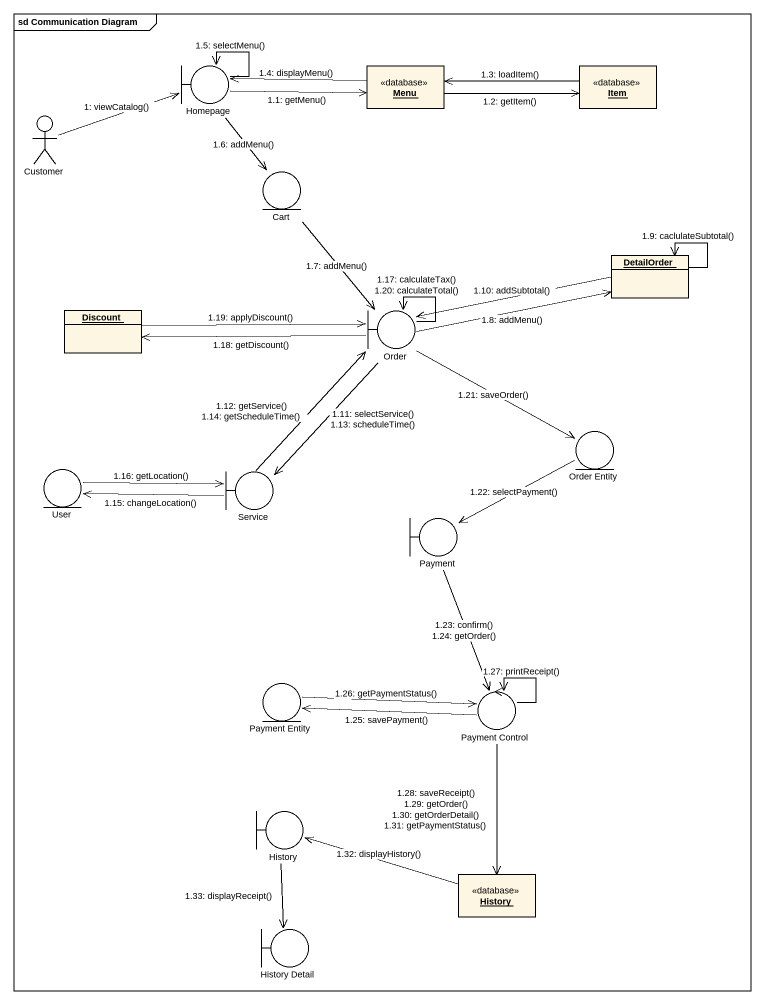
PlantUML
@startuml
mainframe sd Communication Diagram
allowmixing
hide circle
hide empty members
boundary Homepage
object Menu <<database>>
object Item <<database>>
actor Customer
entity Cart
object DetailOrder
object Discount
boundary Order
entity "Order Entity" as Order_Entity
entity User
boundary Service
boundary Payment
entity "Payment Entity" as Payment_Entity
control "Payment Control" as Payment_Control
boundary History
object "History" as History_2 <<database>>
boundary "History Detail" as History_Detail
Customer -right-> Homepage : 1: viewCatalog()
Homepage -right-> Menu : 1.1: getMenu()
Menu -right-> Item : 1.2: getItem()
Item -left-> Menu : 1.3: loadItem()
Menu -left-> Homepage : 1.4: displayMenu()
Homepage --> Homepage : 1.5: selectMenu()
Homepage --> Cart : 1.6: addMenu()
Cart --> Order : 1.7: addMenu()
Order -right-> DetailOrder : 1.8: addMenu()
DetailOrder --> DetailOrder : 1.9: caclulateSubtotal()
DetailOrder -left-> Order : 1.10: addSubtotal()
Order --> Service : 1.11: selectService()\n1.13: scheduleTime()
Service -up-> Order : 1.12: getService()\n1.14: getScheduleTime()
Service -left-> User : 1.15: changeLocation()
User -right-> Service : 1.16: getLocation()
Order --> Order : 1.17: calculateTax()\n1.20: calculateTotal()
Order -left-> Discount : 1.18: getDiscount()
Discount -right-> Order : 1.19: applyDiscount()
Order --> Order_Entity : 1.21: saveOrder()
Order_Entity -left-> Payment : 1.22: selectPayment()
Payment --> Payment_Control : 1.23: confirm()\n1.24: getOrder()
Payment_Control -left-> Payment_Entity : 1.25: savePayment()
Payment_Entity -right-> Payment_Control : 1.26: getPaymentStatus()
Payment_Control --> Payment_Control : 1.27: printReceipt()
Payment_Control --> History_2 : 1.28: saveReceipt()\n1.29: getOrder()\n1.30: getOrderDetail()\n1.31: getPaymentStatus()
History_2 -left-> History : 1.32: displayHistory()
History --> History_Detail : 1.33: displayReceipt()
@enduml
